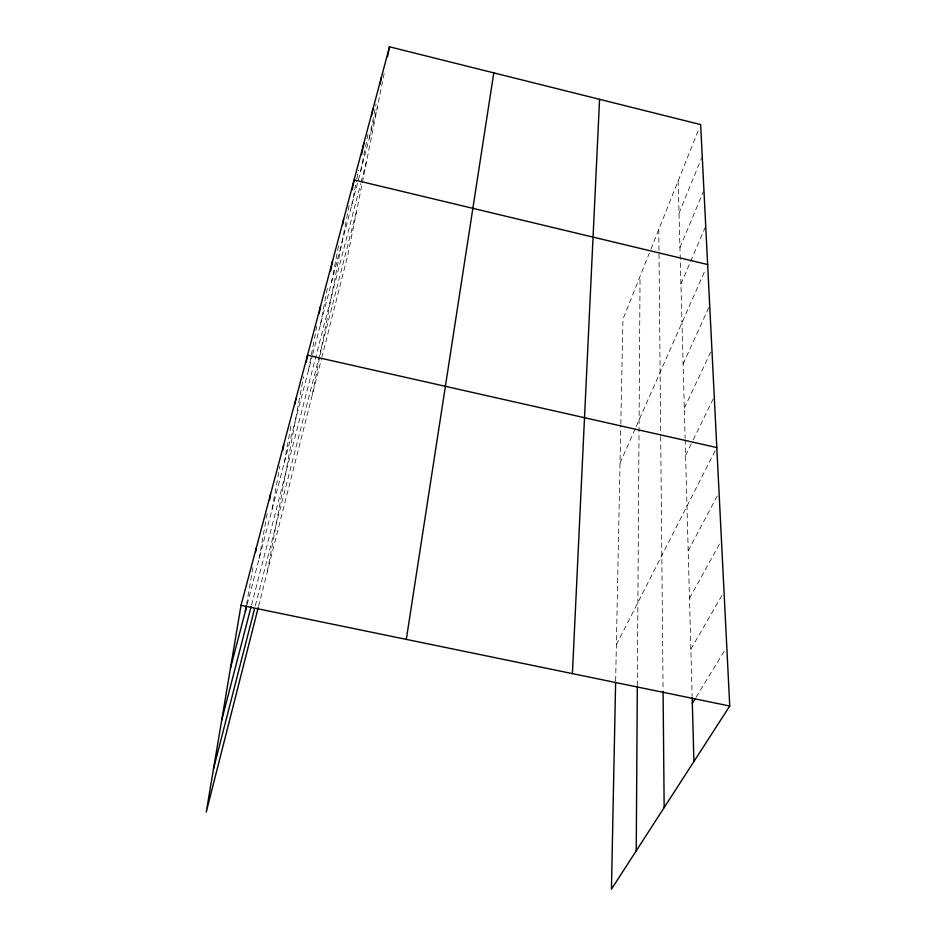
<?xml version="1.0" encoding="UTF-8"?>
<svg xmlns="http://www.w3.org/2000/svg" width="936" height="936" viewBox="0 0 936 936"><rect width="100%" height="100%" fill="white"/><g stroke="black" fill="none" stroke-linecap="round" stroke-linejoin="round"><path stroke-width="0.7" stroke-dasharray="4.68 3.51" d="M637.334 685.737L640.048 276.354M615.642 680.975L620.79 425.599M620.825 424.16L622.931 319.235L649.268 253.258M246.542 604.387L252.907 567.59M259.167 558.605L267.24 512.951M272.095 509.242L279.841 466.257M284.193 463.074L291.552 422.885M267.322 571.814L303.521 376.74M308.377 370.738L316.731 326.395M320.323 325.155L327.916 285.304M331.449 282.66L338.528 245.922M312.355 394.629L319.796 356.394M320.065 355.001L349.105 205.698M351.597 205.78L356.604 180.239M356.885 178.811L358.546 170.293M360.734 170.902L367.942 134.374M369.322 138.107L376.108 103.99M384.158 73.488L347.864 254.931L322.007 356.698M258.593 606.154L321.645 358.102M255.341 605.756L357.025 209.184M251.527 605.089L360.676 183.631M361.039 182.263L367.041 159.061M247.139 604.504L312.367 355.54M312.718 354.159L377.419 107.207M650.859 249.28L698.49 129.952M679.01 213.303L701.696 157.716M679.945 247.584L703.369 191.529M680.928 283.994L705.721 226.173M620.03 463.168L635.684 427.705M636.246 426.406L705.311 269.837M683.105 364.034L709.102 306.903M684.31 408.166L711.29 350.825M685.597 455.422L692.605 441.067M693.237 439.768L713.63 398.034M616.379 644.752L716.145 448.859M688.182 550.848L718.392 493.763M689.481 598.42L720.767 541.722M690.862 649.174L723.317 593.038M696.08 697.261L725.295 649.303M678.132 180.964L685.129 438.235M685.164 439.663L692.137 696.279M658.78 229.425L660.699 435.088M660.711 436.515L663.074 689.961"/><path stroke-width="1.4" d="M636.234 850.812L637.322 687.188M615.619 682.426L611.442 889.2L729.752 706.037L700.643 124.582L389.493 46.8L241.032 605.323L206.248 812.062L258.242 607.522M572.411 673.616L599.567 99.31M406.306 639.382L493.787 72.868M245.326 611.465L246.297 605.803M255.598 552.029L256.335 547.782M269.51 500.116L270.516 494.407M282.684 450.497L283.713 444.764M294.969 404.223L296.022 398.479M306.189 362.384L307.511 355.212L716.812 447.56M319.153 313.525L320.498 306.376M330.63 271.077L332.526 261.121M342.611 224.722L343.699 219.071M352.17 189.938L354.112 179.899L707.651 264.549M361.612 154.686L363.835 143.325M371.545 116.111L372.938 109.091M380.063 84.088L381.478 76.974M387.527 56.64L389.493 46.8M213.502 768.959L254.639 608.517M221.692 720.275L251.164 606.481M230.443 668.234L246.776 605.896M692.336 703.416L695.331 698.49M241.032 605.323L729.752 706.037M692.184 697.706L693.915 761.53M663.086 691.4L664.162 807.592"/></g></svg>
